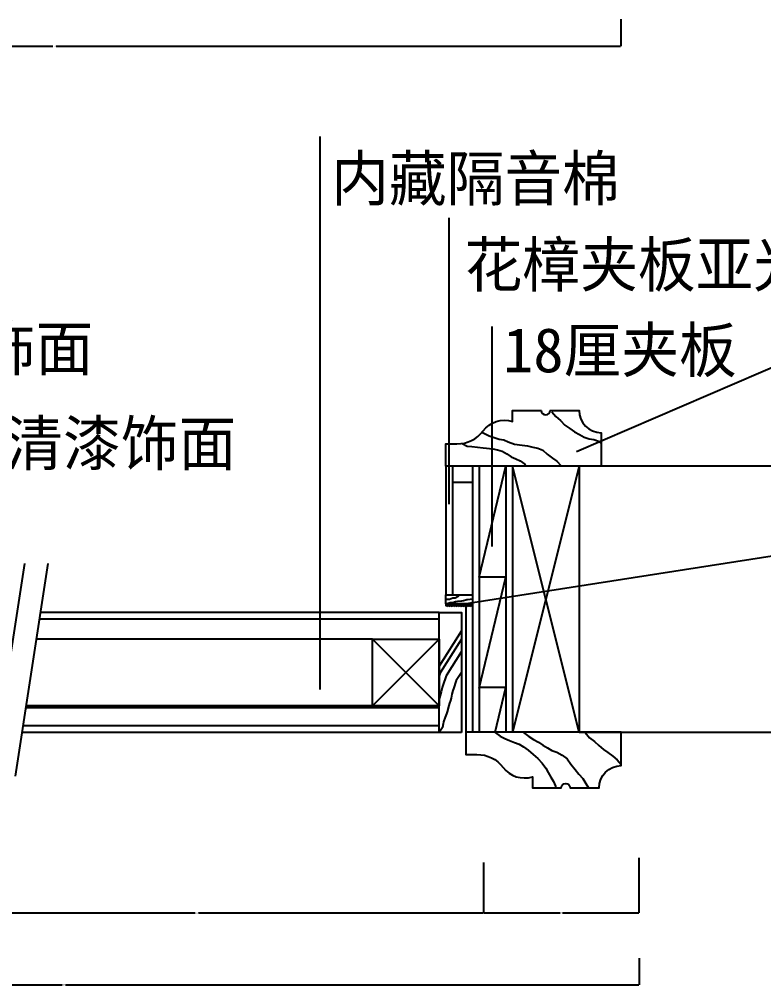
# Model space of a CAD drawing. Header units: metres. Extents: x 226 to 3527, y 156 to 4697.
# Drawn here: x 1577 to 2247, y 156 to 1027 of the extents above; entities that cross this region are included whole.
import ezdxf

# ---------------------------------------------------------------- set-up
doc = ezdxf.new("R2010")
doc.units = ezdxf.units.M
for name, color, linetype in [('2', 2, 'Continuous'), ('3', 3, 'Continuous'), ('4', 4, 'Continuous'), ('7', 7, 'Continuous'), ('BH', 3, 'Continuous'), ('DIM', 3, 'Continuous'), ('TEXT', 3, 'Continuous')]:
    doc.layers.add(name, color=color, linetype=linetype)
doc.dimstyles.get("Standard").update_dxf_attribs({"dimtxt": 2.5, "dimasz": 2.5, "dimexe": 1.25, "dimexo": 0.625, "dimtad": 1, "dimcen": 2.5, "dimazin": 3, "dimtfac": 1, "dimtmove": 0, "dimatfit": 3})

# ---------------------------------------------------------------- blocks, each defined once
blk = doc.blocks.new('BH1')
at = {"layer": 'BH'}
for p, q in [((3, 0), (3, 100)), ((15, 0), (15, 100))]:
    blk.add_line(p, q, dxfattribs=at)
blk.add_lwpolyline([(15, 100), (3, 50), (15, 50), (3, 0), (15, 0)], dxfattribs=at)
blk = doc.blocks.new('*D4')
for p, q in [((1098.72, 181.03), (1098.72, 156.89)), ((2134.89, 181.03), (2134.89, 156.89)), ((1098.97, 156.89), (1615.305, 156.89)), ((1618.305, 156.89), (2134.64, 156.89))]:
    blk.add_line(p, q)
at = {"layer": 'Defpoints'}
for p in [(1098.72, 181.03), (2134.89, 181.03), (1098.72, 156.89)]:
    blk.add_point(p, dxfattribs=at)
at = {"layer": 'TEXT', "insert": (1616.805, 156.89), "char_height": 1, "attachment_point": 5}
blk.add_mtext('565', dxfattribs=at)
blk = doc.blocks.new('*D5')
for p, q in [((1098.15, 1026.57), (1098.15, 1002.43)), ((2118.62, 1026.57), (2118.62, 1002.43)), ((1098.4, 1002.43), (1606.885, 1002.43)), ((1609.885, 1002.43), (2118.37, 1002.43))]:
    blk.add_line(p, q)
at = {"layer": 'Defpoints'}
for p in [(1098.15, 1026.57), (2118.62, 1026.57), (1098.15, 1002.43)]:
    blk.add_point(p, dxfattribs=at)
at = {"layer": 'TEXT', "insert": (1608.385, 1002.43), "char_height": 1, "attachment_point": 5}
blk.add_mtext('565', dxfattribs=at)
blk = doc.blocks.new('*D7')
for p, q in [((2134.88, 271.37), (2134.88, 221.95)), ((1994.88, 237.27), (1994.88, 221.95)), ((1995.13, 221.95), (2063.88, 221.95)), ((2065.88, 221.95), (2134.63, 221.95))]:
    blk.add_line(p, q)
at = {"layer": 'Defpoints'}
for p in [(2134.88, 271.37), (1994.88, 237.27), (1994.88, 221.95)]:
    blk.add_point(p, dxfattribs=at)
at = {"layer": 'DIM', "insert": (2064.88, 221.95), "char_height": 1, "attachment_point": 5}
blk.add_mtext('70', dxfattribs=at)
blk = doc.blocks.new('*D16')
for p, q in [((1478.71, 271.37), (1478.71, 221.95)), ((1994.88, 267.27), (1994.88, 221.95)), ((1478.96, 221.95), (1735.295, 221.95)), ((1738.295, 221.95), (1994.63, 221.95))]:
    blk.add_line(p, q)
at = {"layer": 'Defpoints'}
for p in [(1478.71, 271.37), (1994.88, 267.27), (1478.71, 221.95)]:
    blk.add_point(p, dxfattribs=at)
at = {"layer": 'DIM', "insert": (1736.795, 221.95), "char_height": 1, "attachment_point": 5}
blk.add_mtext('305', dxfattribs=at)

msp = doc.modelspace()

# ---------------------------------------------------------------- hatches: boundary and pattern name
at = {"layer": '3'}
h = msp.add_hatch(dxfattribs=at)
h.set_pattern_fill('DOLMIT', scale=32)
h.paths.add_polyline_path([(1966.88, 508.27), (1984.88, 508.27), (1984.88, 624.27), (1966.88, 624.27)])
h = msp.add_hatch(dxfattribs=at)
h.set_pattern_fill('DOLMIT', scale=32)
h.paths.add_polyline_path([(1894.88, 468.27), (1954.88, 468.27), (1954.88, 486.27), (1594.76, 486.27), (1591.99, 468.27)])
h.paths.add_polyline_path([(1954.88, 390.27), (1954.88, 408.27), (1894.88, 408.27), (1582.75, 408.27), (1579.98, 390.27)])
at = {"layer": 'BH'}
h = msp.add_hatch(dxfattribs=at)
h.set_pattern_fill('ANSI31', scale=500)
h.paths.add_polyline_path([(2080.88, 624.27), (2080.88, 384.42), (2118.88, 384.42), (2585.68, 384.42), (2666.28, 624.27)])
h = msp.add_hatch(dxfattribs=at)
h.set_pattern_fill('AR-CONC', scale=20)
h.paths.add_polyline_path([(2080.88, 624.27), (2080.88, 384.42), (2118.88, 384.42), (2585.68, 384.42), (2666.28, 624.27)])

# ---------------------------------------------------------------- linework, layer by layer
at = {"layer": '2'}
for p, q in [((2080.88, 624.27), (2080.88, 384.42)), ((2666.28, 624.27), (2080.88, 624.27)), ((2080.88, 384.42), (2585.63, 384.42))]:
    msp.add_line(p, q, dxfattribs=at)
at = {"layer": '3'}
for p, q in [((1581.29, 536.36), (1551.81, 344.96)), ((1602.48, 536.36), (1573, 344.96))]:
    msp.add_line(p, q, dxfattribs=at)
msp.add_lwpolyline([(1960.88, 504.27), (1964.08, 504.23), (1967.14, 505.59), (1969.41, 505.48), (1972.01, 506.95), (1972.88, 508.27)], dxfattribs=at)
at = {"layer": '4'}
for p, q in [((1960.88, 624.27), (1960.88, 508.27)), ((1960.88, 508.27), (1984.88, 508.27)), ((1960.88, 500.27), (1960.88, 508.27)), ((1984.88, 500.27), (1960.88, 500.27)), ((1978.88, 498.77), (1978.88, 384.27)), ((1954.88, 492.27), (1595.69, 492.27)), ((1954.88, 384.27), (1579.05, 384.27))]:
    msp.add_line(p, q, dxfattribs=at)
for points in [[(2100.88, 624.27), (1960.88, 624.27), (1960.88, 644.27), (1970.88, 644.27, 0.24), (1994.5, 655.84, -0.32), (2020.88, 664.27), (2020.88, 674.27), (2046.88, 674.27, 1), (2054.88, 674.27), (2080.88, 674.27, 0.41), (2100.88, 654.27)], [(2118.88, 384.42), (1978.88, 384.42), (1978.88, 364.42), (1988.88, 364.42, -0.24), (2012.5, 352.86, 0.32), (2038.88, 344.42), (2038.88, 334.42), (2064.88, 334.42, -1), (2072.88, 334.42), (2098.88, 334.42, -0.41), (2118.88, 354.42)]]:
    msp.add_lwpolyline(points, format="xyb", close=True, dxfattribs=at)
for points in [[(1974.88, 384.27), (1954.88, 384.27), (1954.88, 492.27), (1974.88, 492.27)], [(1954.88, 408.27), (1894.88, 408.27), (1894.88, 468.27), (1954.88, 468.27)]]:
    msp.add_lwpolyline(points, close=True, dxfattribs=at)
at = {"layer": '7'}
for p, q in [((1966.88, 624.27), (1966.88, 508.27)), ((1984.88, 624.27), (1984.88, 384.42)), ((2020.88, 624.27), (2020.88, 384.42)), ((1954.88, 486.27), (1594.76, 486.27)), ((1894.88, 468.27), (1591.99, 468.27)), ((1894.88, 408.27), (1582.75, 408.27)), ((1954.88, 390.27), (1579.98, 390.27))]:
    msp.add_line(p, q, dxfattribs=at)
at = {"layer": 'BH'}
for p, q in [((2080.88, 624.27), (2020.88, 384.42)), ((2080.88, 384.42), (2020.88, 624.27)), ((1894.88, 408.27), (1954.88, 468.27)), ((1894.88, 468.27), (1954.88, 408.27)), ((1991.02, 424.73), (1991.02, 384.42)), ((2015.02, 424.73), (2015.02, 384.42))]:
    msp.add_line(p, q, dxfattribs=at)
for points in [[(2056.29, 672.97), (2060.03, 668.93), (2064.07, 665.2), (2068.11, 661.15), (2072.47, 658.05), (2076.82, 654.94), (2081.18, 652.76), (2085.53, 650.28), (2089.89, 648.72), (2094.24, 648.1), (2098.28, 646.55), (2100.77, 644.68)], [(1993.46, 654.63), (2000, 651.52), (2004.35, 649.96), (2009.02, 648.41), (2013.06, 647.79), (2017.1, 645.92), (2022.7, 644.06), (2029.54, 643.13), (2034.52, 642.5), (2039.19, 641.26), (2043.85, 640.33), (2048.21, 638.46), (2052.25, 635.04), (2056.92, 631.31), (2060.96, 628.52), (2064.69, 624.48), (2065, 624.16)], [(1975.74, 644.68), (1980.09, 642.19), (1984.44, 641.88), (1994.4, 640.64), (2003.11, 639.71), (2007.46, 638.77), (2011.5, 637.53), (2015.86, 635.35), (2019.9, 632.56), (2023.95, 630.69), (2027.99, 628.83), (2032.03, 626.03), (2032.65, 625.1)], [(1960.88, 500.27), (1964.95, 501.39), (1966.6, 501.29), (1967.16, 501.44), (1969.68, 502.37), (1971.38, 502.57), (1975.34, 502.83), (1976.68, 503.24), (1978.99, 503.81), (1979.76, 503.91), (1980.53, 504.01), (1982.75, 504.27), (1984.86, 504.53), (1984.88, 504.53)], [(1984.88, 500.27), (1960.88, 500.27), (1960.88, 498.77), (1984.88, 498.77)], [(1961.45, 498.77), (1961.8, 498.45), (1962.48, 497.77)], [(1963.5, 498.77), (1963.16, 498.45), (1962.48, 497.77)], [(1963.5, 498.77), (1963.85, 498.45), (1964.53, 497.77)], [(1965.55, 498.77), (1965.21, 498.45), (1964.53, 497.77)], [(1965.55, 498.77), (1965.9, 498.45), (1966.58, 497.77)], [(1967.61, 498.77), (1967.26, 498.45), (1966.58, 497.77)], [(1967.61, 498.77), (1967.95, 498.45), (1968.63, 497.77)], [(1969.66, 498.77), (1969.31, 498.45), (1968.63, 497.77)], [(1969.66, 498.77), (1970, 498.45), (1970.68, 497.77)], [(1971.78, 498.77), (1971.43, 498.45), (1970.75, 497.77)], [(1971.78, 498.77), (1972.12, 498.45), (1972.8, 497.77)], [(1973.83, 498.77), (1973.49, 498.45), (1972.8, 497.77)], [(1973.83, 498.77), (1974.18, 498.45), (1974.86, 497.77)], [(1975.88, 498.77), (1975.54, 498.45), (1974.86, 497.77)], [(1975.88, 498.77), (1976.23, 498.45), (1976.91, 497.77)], [(1977.93, 498.77), (1977.59, 498.45), (1976.91, 497.77)], [(1977.93, 498.77), (1978.28, 498.45), (1978.96, 497.77)], [(1979.99, 498.77), (1979.64, 498.45), (1978.96, 497.77)], [(1979.99, 498.77), (1980.33, 498.45), (1981.01, 497.77)], [(1980.88, 500.27), (1984.88, 500.71)], [(1982.04, 498.77), (1981.69, 498.45), (1981.01, 497.77)], [(1982.04, 498.77), (1982.38, 498.45), (1983.06, 497.77)], [(1984.09, 498.77), (1983.74, 498.45), (1983.06, 497.77)], [(1984.09, 498.77), (1984.44, 498.45), (1985.12, 497.77)], [(1974.88, 475.84), (1954.88, 444.04)], [(1974.88, 468.33), (1955.75, 437.91), (1954.88, 435.38)], [(1974.88, 457.06), (1961.2, 435.3), (1958.19, 426.54), (1957.65, 424.65), (1956.74, 421.02), (1955.95, 417.65), (1955.48, 416.09), (1954.88, 414.44)], [(1974.88, 438.27), (1970.28, 430.96), (1967.73, 423.54), (1967.31, 422.06), (1966.46, 418.66), (1965.61, 415.06), (1964.98, 412.94), (1964.98, 412.94), (1964.13, 410.61), (1963.49, 408.7), (1962.01, 402.98), (1961.37, 401.07), (1960.95, 399.59), (1960.31, 398.1), (1958.82, 393.86), (1958.61, 391.95), (1957.98, 388.78), (1957.98, 388.78), (1956.07, 386.02), (1954.88, 384.27)], [(2005.35, 384.42), (2015.02, 424.73), (1991.02, 424.73)], [(2005.47, 384.17), (2009.83, 381.06), (2014.18, 378.88), (2018.23, 377.02), (2022.89, 375.15), (2026.93, 373.6), (2030.98, 371.42), (2035.02, 368.31), (2039.69, 364.58), (2043.73, 360.85), (2047.77, 356.5), (2050.88, 352.15), (2053.06, 348.11), (2055.55, 344.07), (2057.73, 340.03), (2059.59, 335.98), (2059.9, 334.12)], [(2030.98, 384.17), (2035.64, 380.75), (2040, 377.95), (2044.35, 375.46), (2048.4, 372.97), (2052.44, 370.49), (2056.48, 368), (2060.84, 366.45), (2065.81, 363.96), (2070.17, 360.54), (2073.59, 355.88), (2077.32, 350.9), (2080.74, 346.86), (2084.16, 342.82), (2086.96, 338.47), (2089.45, 334.43), (2089.76, 334.43)], [(2086.34, 384.17), (2090.39, 379.5), (2094.74, 376.08), (2098.78, 372.66), (2102.83, 368.93), (2106.87, 366.14), (2111.22, 363.03), (2115.27, 359.61), (2118.69, 355.57)]]:
    msp.add_lwpolyline(points, dxfattribs=at)

# ---------------------------------------------------------------- block references
at = {"layer": '3', "xscale": 2, "yscale": 2, "zscale": 2, "rotation": 180}
msp.add_blockref('BH1', (2020.97, 624.27), dxfattribs=at)

# ---------------------------------------------------------------- texts
at = {"layer": 'TEXT', "char_height": 40, "attachment_point": 1}
for s, insert in [('内藏隔音棉', (1857.62, 903.23)), ('花樟夹板亚光清漆饰面', (1977.86, 825.72)), ('柚木线条亚光清漆饰面', (1123.4, 750.29)), ('18厘夹板', (2012.52, 748.68)), ('柚木线条亚光清漆饰面', (1252.2, 664.73))]:
    msp.add_mtext(s, dxfattribs=dict(at, insert=insert))

# ---------------------------------------------------------------- dimensions: what is measured, and where the dimension line sits
at = {"layer": 'DIM'}
for base, p1, p2, text, picture, middle in [((1478.71, 221.95), (1478.71, 271.37), (1994.88, 267.27), '305', '*D16', (1736.795, 221.95)), ((1994.88, 221.95), (1994.88, 237.27), (2134.88, 271.37), '70', '*D7', (2064.88, 221.95))]:
    dim = msp.add_linear_dim(base=base, p1=p1, p2=p2, text=text, dimstyle='Standard', dxfattribs=at)
    dim.commit()
    dim.dimension.update_dxf_attribs({"geometry": picture, "text_midpoint": middle})
at = {"layer": 'TEXT'}
for base, p1, p2, picture, middle in [((1098.15, 1002.43), (1098.15, 1026.57), (2118.62, 1026.57), '*D5', (1608.385, 1002.43)), ((1098.72, 156.89), (1098.72, 181.03), (2134.89, 181.03), '*D4', (1616.805, 156.89))]:
    dim = msp.add_linear_dim(base=base, p1=p1, p2=p2, text='565', dimstyle='Standard', dxfattribs=at)
    dim.commit()
    dim.dimension.update_dxf_attribs({"geometry": picture, "text_midpoint": middle})

# ---------------------------------------------------------------- leaders
at = {"layer": 'BH'}
for points in [[(1847.82, 422.85), (1847.82, 920.92)], [(1963.89, 589.78), (1963.89, 847.88)], [(2002.56, 551.7), (2002.56, 750.02)], [(2078.54, 637.39), (2292.61, 729.46)]]:
    msp.add_leader(points, dimstyle='Standard', dxfattribs=at)
at = {"layer": 'DIM'}
msp.add_leader([(1971.68, 499.22), (2779.18, 624.86)], dimstyle='Standard', dxfattribs=at)

doc.saveas('drawing.dxf')
